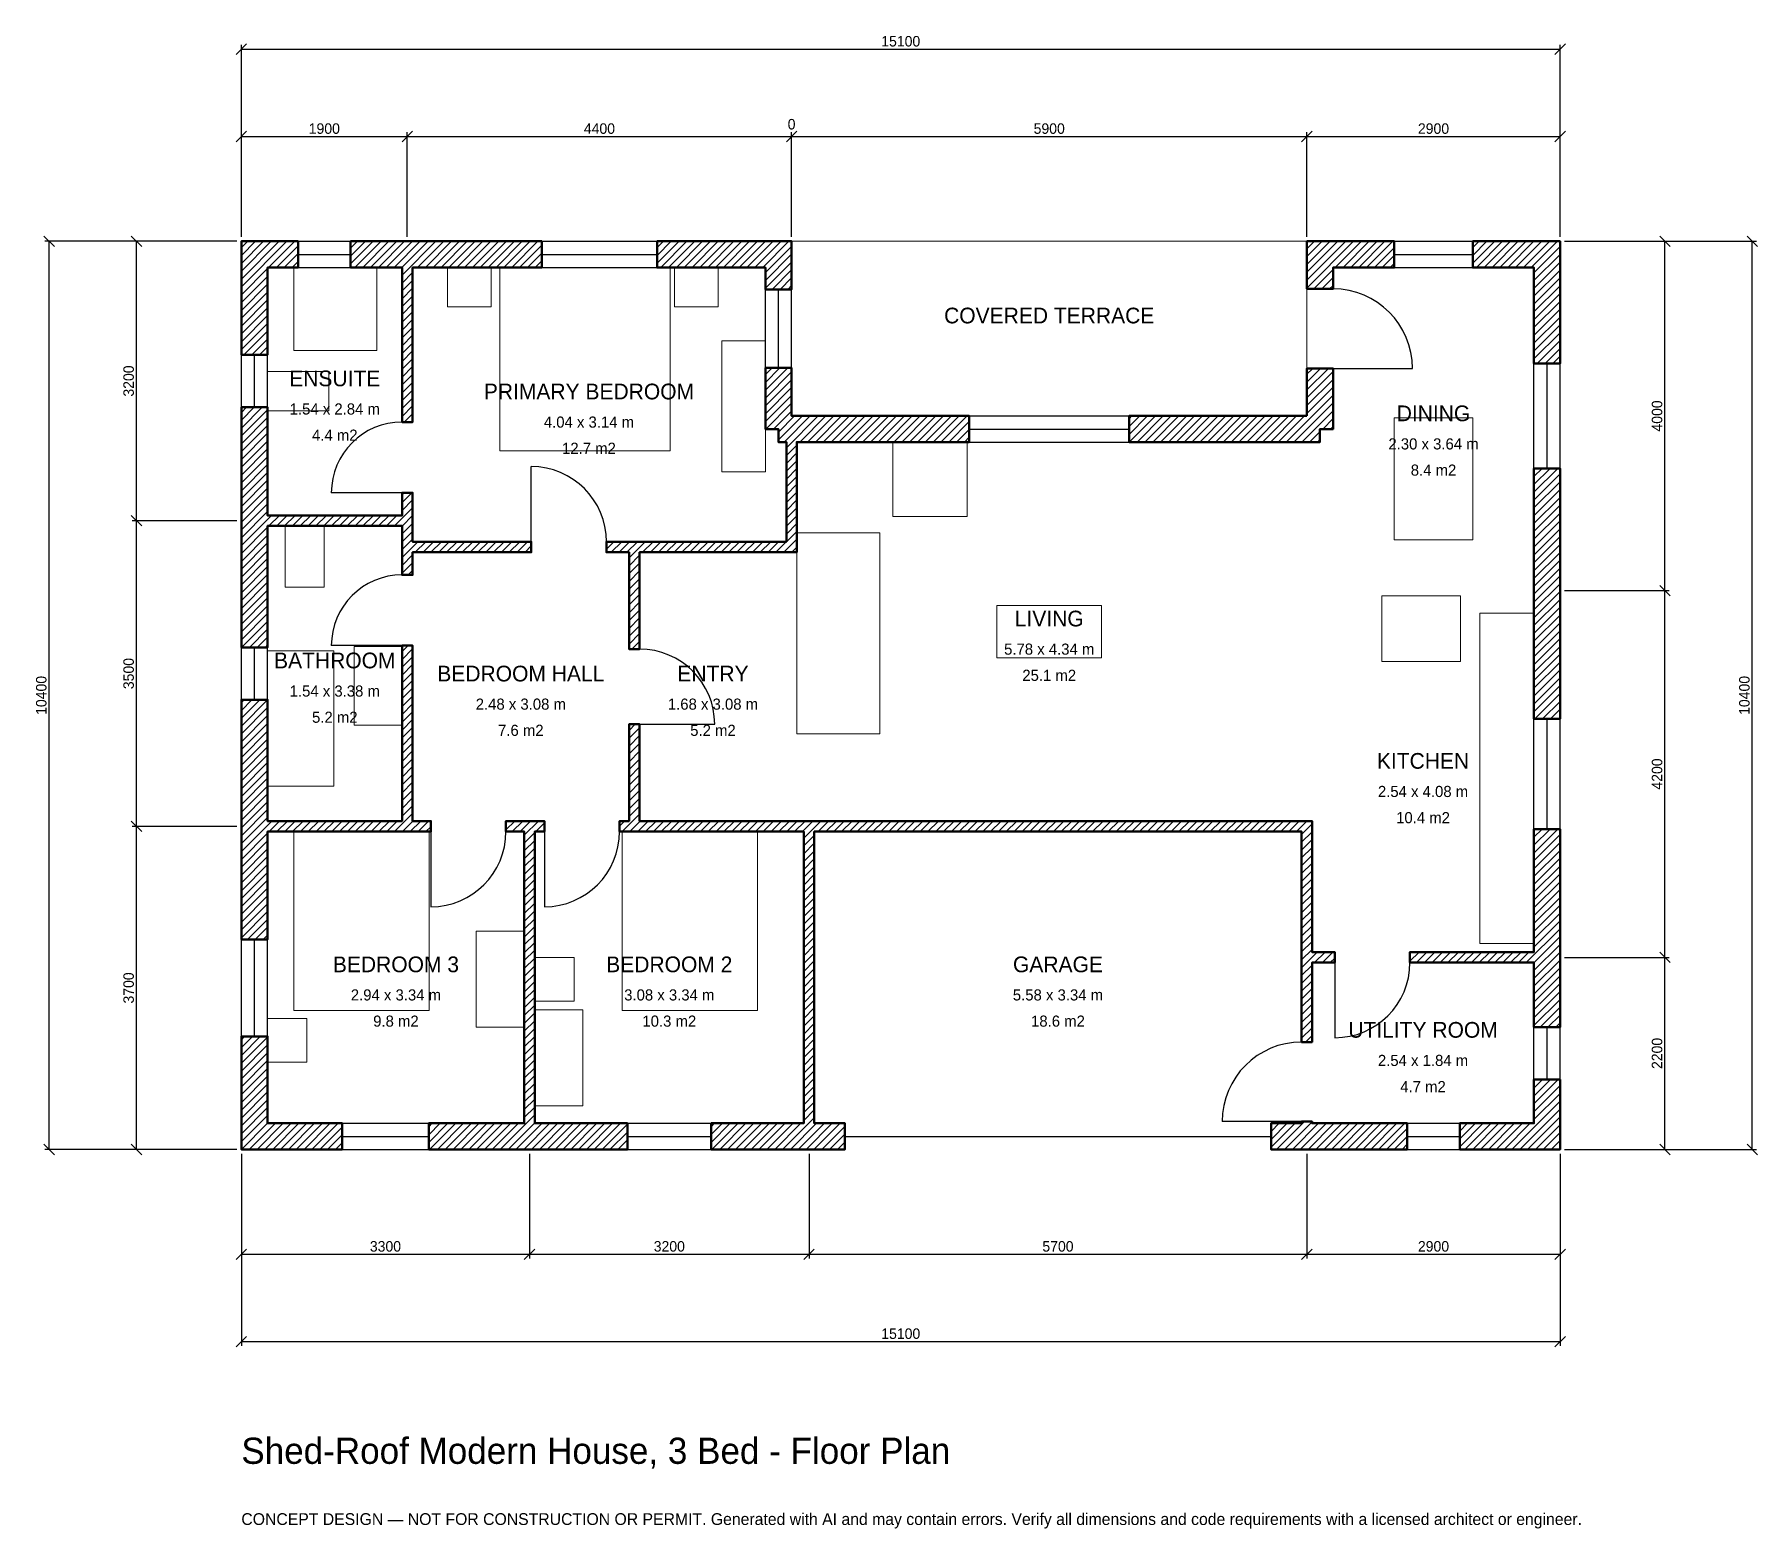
# Model space of a CAD drawing. Header units: millimetres. Extents: x -2369 to 17360, y -4341 to 12769.
import ezdxf
from ezdxf.enums import TextEntityAlignment as Align

# ---------------------------------------------------------------- set-up
doc = ezdxf.new("R2010")
doc.units = ezdxf.units.MM
doc.linetypes.add('DASHED', pattern=[1.524, 1.27, -0.254])
for name, color, linetype, lineweight in [('A-ANNO-DIMS', 1, 'Continuous', 13), ('A-ANNO-TEXT', 7, 'Continuous', 18), ('A-AREA-IDEN', 7, 'Continuous', 18), ('A-DOOR', 2, 'Continuous', 25), ('A-FLOR-FIXT', 9, 'Continuous', 13), ('A-FURN', 9, 'Continuous', 13), ('A-GLAZ', 4, 'Continuous', 25), ('A-SITE-PAVE', 8, 'Continuous', 13), ('A-WALL', 7, 'Continuous', 50), ('A-WALL-PATT', 8, 'Continuous', 13)]:
    doc.layers.add(name, color=color, linetype=linetype, lineweight=lineweight)
doc.dimstyles.new('PLAN', dxfattribs={"dimtxt": 120, "dimasz": 80, "dimexe": 50, "dimexo": 50, "dimgap": 30, "dimtad": 1, "dimdec": 0, "dimtsz": 60, "dimcen": 2.5, "dimclrd": 1, "dimclre": 1, "dimazin": 3, "dimtfac": 1, "dimtmove": 0, "dimatfit": 3})

msp = doc.modelspace()

# ---------------------------------------------------------------- hatches: boundary and pattern name
at = {"layer": 'A-WALL-PATT'}
h = msp.add_hatch(dxfattribs=at)
h.set_pattern_fill('ANSI31', color=8, scale=20)
h.paths.add_polyline_path([(3150, 0), (2145, 0), (2145, 300), (3150, 300), (3240, 300), (3240, 3640), (3030, 3640), (3030, 3760), (3240, 3760), (3360, 3760), (3470, 3760), (3470, 3640), (3360, 3640), (3360, 300), (3450, 300), (4420, 300), (4420, 0), (3450, 0), (3360, 0), (3360, -0.001), (3240, -0.001), (3240, 0), (3150, 0)])
h.paths.add_polyline_path([(300, 0), (300, -0.001), (0, -0.001), (0, 0), (-0.001, 0), (-0.001, 300), (0, 300), (0, 1295), (300, 1295), (300, 300), (1155, 300), (1155, 0), (300, 0)])
h.paths.add_polyline_path([(0, 3550), (0, 3640), (-0.001, 3640), (-0.001, 3760), (0, 3760), (0, 3850), (0, 5150), (300, 5150), (300, 3850), (300, 3760), (1840, 3760), (1840, 5770), (1960, 5770), (1960, 3760), (2170, 3760), (2170, 3640), (1960, 3640), (1840, 3640), (300, 3640), (300, 3550), (300, 2405), (0, 2405), (0, 3550)])
h.paths.add_polyline_path([(0, 7050), (0, 7140), (-0.001, 7140), (-0.001, 7260), (0, 7260), (0, 7350), (0, 8500), (300, 8500), (300, 7350), (300, 7260), (1840, 7260), (1840, 7520), (1960, 7520), (1960, 7260), (1960, 7140), (1960, 6960), (3320, 6960), (3320, 6840), (1960, 6840), (1960, 6580), (1840, 6580), (1840, 6840), (1840, 6960), (1840, 7140), (300, 7140), (300, 7050), (300, 5750), (0, 5750), (0, 7050)])
h.paths.add_polyline_path([(0, 10100), (-0.001, 10100), (-0.001, 10400), (0, 10400), (0, 10400.001), (300, 10400.001), (300, 10400), (650, 10400), (650, 10100), (300, 10100), (300, 9100), (0, 9100), (0, 10100)])
h.paths.add_polyline_path([(1750, 10400), (1840, 10400), (1840, 10400.001), (1960, 10400.001), (1960, 10400), (2050, 10400), (3440, 10400), (3440, 10100), (2050, 10100), (1960, 10100), (1960, 8330), (1840, 8330), (1840, 10100), (1750, 10100), (1250, 10100), (1250, 10400), (1750, 10400)])
h.paths.add_polyline_path([(6000, 10400), (6000, 10400.001), (6300, 10400.001), (6300, 10400), (6300.001, 10400), (6300.001, 10100), (6300, 10100), (6300, 9850), (6000, 9850), (6000, 10100), (4760, 10100), (4760, 10400), (6000, 10400)])
h.paths.add_polyline_path([(6300, 8460), (6300.001, 8460), (6300.001, 8400.001), (6360, 8400.001), (6360, 8400), (8335, 8400), (8335, 8100), (6360, 8100), (6360, 6840), (6360, 6840), (6240, 6840), (4560, 6840), (4560, 5730), (4440, 5730), (4440, 6840), (4180, 6840), (4180, 6960), (4440, 6960), (4560, 6960), (6240, 6960), (6240, 8100), (6150, 8100), (6150, 8250), (6000, 8250), (6000, 8950), (6300, 8950), (6300, 8460)])
h.paths.add_polyline_path([(12200, 8400), (12200, 8945), (12500, 8945), (12500, 8250), (12350, 8250), (12350, 8100), (10165, 8100), (10165, 8400), (12200, 8400)])
h.paths.add_polyline_path([(12200, 10100), (12199.999, 10100), (12199.999, 10400), (12200, 10400), (12200, 10400.001), (12500, 10400.001), (12500, 10400), (13200, 10400), (13200, 10100), (12500, 10100), (12500, 9855), (12200, 9855), (12200, 10100)])
h.paths.add_polyline_path([(14800, 10400), (14800, 10400.001), (15100, 10400.001), (15100, 10400), (15100.001, 10400), (15100.001, 10100), (15100, 10100), (15100, 9000), (14800, 9000), (14800, 10100), (14100, 10100), (14100, 10400), (14800, 10400)])
h.paths.add_polyline_path([(15100, 6550), (15100, 6250), (15100, 4930), (14800, 4930), (14800, 6250), (14800, 6550), (14800, 7800), (15100, 7800), (15100, 6550)])
h.paths.add_polyline_path([(15100, 2350), (15100, 2260), (15100.001, 2260), (15100.001, 2140), (15100, 2140), (15100, 2050), (15100, 1400), (14800, 1400), (14800, 2050), (14800, 2140), (13380, 2140), (13380, 2260), (14800, 2260), (14800, 2350), (14800, 3670), (15100, 3670), (15100, 2350)])
h.paths.add_polyline_path([(15100, 300), (15100.001, 300), (15100.001, 0), (15100, 0), (15100, -0.001), (14800, -0.001), (14800, 0), (13950, 0), (13950, 300), (14800, 300), (14800, 800), (15100, 800), (15100, 300)])
h.paths.add_polyline_path([(12350, 0), (12260, 0), (12260, -0.001), (12140, -0.001), (12140, 0), (12050, 0), (11790, 0), (11790, 300), (12050, 300), (12140, 300), (12140, 320), (12260, 320), (12260, 300), (12350, 300), (13350, 300), (13350, 0), (12350, 0)])
h.paths.add_polyline_path([(6650, 0), (6560, 0), (6560, -0.001), (6440, -0.001), (6440, 0), (6350, 0), (5380, 0), (5380, 300), (6350, 300), (6440, 300), (6440, 3640), (6360, 3640), (6240, 3640), (4560, 3640), (4440, 3640), (4330, 3640), (4330, 3760), (4440, 3760), (4440, 4870), (4560, 4870), (4560, 3760), (6240, 3760), (6360, 3760), (6440, 3760), (6560, 3760), (12140, 3760), (12260, 3760), (12260, 3640), (12260, 2260), (12520, 2260), (12520, 2140), (12260, 2140), (12260, 1230), (12140, 1230), (12140, 2140), (12140, 2260), (12140, 3640), (6560, 3640), (6560, 300), (6650, 300), (6910, 300), (6910, 0), (6650, 0)])

# ---------------------------------------------------------------- linework, layer by layer
at = {"layer": 'A-DOOR'}
for p, q in [((12500, 8945), (13410, 8945)), ((3320, 6960), (3320, 7820)), ((1840, 7520), (1030, 7520)), ((1840, 5770), (1030, 5770)), ((4560, 4870), (5420, 4870)), ((2170, 3640), (2170, 2780)), ((3470, 3640), (3470, 2780)), ((12520, 2140), (12520, 1280)), ((12140, 320), (11230, 320))]:
    msp.add_line(p, q, dxfattribs=at)
at = {"layer": 'A-DOOR', "linetype": 'DASHED'}
msp.add_line((6910, 150), (11790, 150), dxfattribs=at)
at = {"layer": 'A-DOOR'}
for centre, radius, start, end in [((12500, 8945), 910, 0, 90), ((1840, 7520), 810, 90, 180), ((3320, 6960), 860, 0, 90), ((1840, 5770), 810, 90, 180), ((4560, 4870), 860, 0, 90), ((2170, 3640), 860, 270, 360), ((3470, 3640), 860, 270, 360), ((12520, 2140), 860, 270, 360), ((12140, 320), 910, 90, 180)]:
    msp.add_arc(centre, radius, start, end, dxfattribs=at)
at = {"layer": 'A-FLOR-FIXT'}
for points in [[(600, 9150), (1550, 9150), (1550, 10100), (600, 10100)], [(300, 8460), (1000, 8460), (1000, 8910), (300, 8910)], [(500, 6440), (950, 6440), (950, 7140), (500, 7140)], [(14180, 2360), (14800, 2360), (14800, 6140), (14180, 6140)], [(1290, 4860), (1840, 4860), (1840, 5760), (1290, 5760)], [(300, 4160), (1060, 4160), (1060, 5710), (300, 5710)]]:
    msp.add_lwpolyline(points, close=True, dxfattribs=at)
at = {"layer": 'A-FURN'}
for points in [[(2360, 9650), (2860, 9650), (2860, 10100), (2360, 10100)], [(2960, 8000), (4910, 8000), (4910, 10100), (2960, 10100)], [(4960, 9650), (5460, 9650), (5460, 10100), (4960, 10100)], [(5500, 7760), (6000, 7760), (6000, 9260), (5500, 9260)], [(13200, 6980), (14100, 6980), (14100, 8380), (13200, 8380)], [(7460, 7250), (8310, 7250), (8310, 8100), (7460, 8100)], [(6360, 4760), (7310, 4760), (7310, 7060), (6360, 7060)], [(13060, 5590), (13960, 5590), (13960, 6340), (13060, 6340)], [(8650, 5630), (9850, 5630), (9850, 6230), (8650, 6230)], [(600, 1590), (2150, 1590), (2150, 3640), (600, 3640)], [(4360, 1590), (5910, 1590), (5910, 3640), (4360, 3640)], [(2690, 1400), (3240, 1400), (3240, 2500), (2690, 2500)], [(3360, 1700), (3810, 1700), (3810, 2200), (3360, 2200)], [(3360, 500), (3910, 500), (3910, 1600), (3360, 1600)], [(300, 1000), (750, 1000), (750, 1500), (300, 1500)]]:
    msp.add_lwpolyline(points, close=True, dxfattribs=at)
at = {"layer": 'A-GLAZ'}
for p, q in [((650, 10400), (1250, 10400)), ((3440, 10400), (4760, 10400)), ((13200, 10400), (14100, 10400)), ((650, 10250), (1250, 10250)), ((650, 10100), (1250, 10100)), ((3440, 10250), (4760, 10250)), ((3440, 10100), (4760, 10100)), ((13200, 10250), (14100, 10250)), ((13200, 10100), (14100, 10100)), ((6000, 8950), (6000, 9850)), ((6150, 8950), (6150, 9850)), ((6300, 8950), (6300, 9850)), ((0, 8500), (0, 9100)), ((150, 8500), (150, 9100)), ((300, 8500), (300, 9100)), ((14800, 7800), (14800, 9000)), ((14950, 7800), (14950, 9000)), ((15100, 7800), (15100, 9000)), ((8335, 8400), (10165, 8400)), ((8335, 8250), (10165, 8250)), ((8335, 8100), (10165, 8100)), ((0, 5150), (0, 5750)), ((150, 5150), (150, 5750)), ((300, 5150), (300, 5750)), ((14800, 3670), (14800, 4930)), ((14950, 3670), (14950, 4930)), ((15100, 3670), (15100, 4930)), ((0, 1295), (0, 2405)), ((150, 1295), (150, 2405)), ((300, 1295), (300, 2405)), ((14800, 800), (14800, 1400)), ((14950, 800), (14950, 1400)), ((15100, 800), (15100, 1400)), ((1155, 300), (2145, 300)), ((4420, 300), (5380, 300)), ((13350, 300), (13950, 300)), ((1155, 150), (2145, 150)), ((1155, 0), (2145, 0)), ((4420, 150), (5380, 150)), ((4420, 0), (5380, 0)), ((13350, 150), (13950, 150)), ((13350, 0), (13950, 0))]:
    msp.add_line(p, q, dxfattribs=at)
at = {"layer": 'A-SITE-PAVE', "linetype": 'DASHED'}
msp.add_lwpolyline([(6300, 8400), (12200, 8400), (12200, 10400), (6300, 10400)], close=True, dxfattribs=at)
at = {"layer": 'A-WALL'}
for points in [[(0, 10100), (-0.001, 10100), (-0.001, 10400), (0, 10400), (0, 10400.001), (300, 10400.001), (300, 10400), (650, 10400), (650, 10100), (300, 10100), (300, 9100), (0, 9100), (0, 10100)], [(1750, 10400), (1840, 10400), (1840, 10400.001), (1960, 10400.001), (1960, 10400), (2050, 10400), (3440, 10400), (3440, 10100), (2050, 10100), (1960, 10100), (1960, 8330), (1840, 8330), (1840, 10100), (1750, 10100), (1250, 10100), (1250, 10400), (1750, 10400)], [(6000, 10400), (6000, 10400.001), (6300, 10400.001), (6300, 10400), (6300.001, 10400), (6300.001, 10100), (6300, 10100), (6300, 9850), (6000, 9850), (6000, 10100), (4760, 10100), (4760, 10400), (6000, 10400)], [(12200, 10100), (12199.999, 10100), (12199.999, 10400), (12200, 10400), (12200, 10400.001), (12500, 10400.001), (12500, 10400), (13200, 10400), (13200, 10100), (12500, 10100), (12500, 9855), (12200, 9855), (12200, 10100)], [(14800, 10400), (14800, 10400.001), (15100, 10400.001), (15100, 10400), (15100.001, 10400), (15100.001, 10100), (15100, 10100), (15100, 9000), (14800, 9000), (14800, 10100), (14100, 10100), (14100, 10400), (14800, 10400)], [(6300, 8460), (6300.001, 8460), (6300.001, 8400.001), (6360, 8400.001), (6360, 8400), (8335, 8400), (8335, 8100), (6360, 8100), (6360, 6840), (6360, 6840), (6240, 6840), (4560, 6840), (4560, 5730), (4440, 5730), (4440, 6840), (4180, 6840), (4180, 6960), (4440, 6960), (4560, 6960), (6240, 6960), (6240, 8100), (6150, 8100), (6150, 8250), (6000, 8250), (6000, 8950), (6300, 8950), (6300, 8460)], [(12200, 8400), (12200, 8945), (12500, 8945), (12500, 8250), (12350, 8250), (12350, 8100), (10165, 8100), (10165, 8400), (12200, 8400)], [(0, 7050), (0, 7140), (-0.001, 7140), (-0.001, 7260), (0, 7260), (0, 7350), (0, 8500), (300, 8500), (300, 7350), (300, 7260), (1840, 7260), (1840, 7520), (1960, 7520), (1960, 7260), (1960, 7140), (1960, 6960), (3320, 6960), (3320, 6840), (1960, 6840), (1960, 6580), (1840, 6580), (1840, 6840), (1840, 6960), (1840, 7140), (300, 7140), (300, 7050), (300, 5750), (0, 5750), (0, 7050)], [(15100, 6550), (15100, 6250), (15100, 4930), (14800, 4930), (14800, 6250), (14800, 6550), (14800, 7800), (15100, 7800), (15100, 6550)], [(0, 3550), (0, 3640), (-0.001, 3640), (-0.001, 3760), (0, 3760), (0, 3850), (0, 5150), (300, 5150), (300, 3850), (300, 3760), (1840, 3760), (1840, 5770), (1960, 5770), (1960, 3760), (2170, 3760), (2170, 3640), (1960, 3640), (1840, 3640), (300, 3640), (300, 3550), (300, 2405), (0, 2405), (0, 3550)], [(6650, 0), (6560, 0), (6560, -0.001), (6440, -0.001), (6440, 0), (6350, 0), (5380, 0), (5380, 300), (6350, 300), (6440, 300), (6440, 3640), (6360, 3640), (6240, 3640), (4560, 3640), (4440, 3640), (4330, 3640), (4330, 3760), (4440, 3760), (4440, 4870), (4560, 4870), (4560, 3760), (6240, 3760), (6360, 3760), (6440, 3760), (6560, 3760), (12140, 3760), (12260, 3760), (12260, 3640), (12260, 2260), (12520, 2260), (12520, 2140), (12260, 2140), (12260, 1230), (12140, 1230), (12140, 2140), (12140, 2260), (12140, 3640), (6560, 3640), (6560, 300), (6650, 300), (6910, 300), (6910, 0), (6650, 0)], [(3150, 0), (2145, 0), (2145, 300), (3150, 300), (3240, 300), (3240, 3640), (3030, 3640), (3030, 3760), (3240, 3760), (3360, 3760), (3470, 3760), (3470, 3640), (3360, 3640), (3360, 300), (3450, 300), (4420, 300), (4420, 0), (3450, 0), (3360, 0), (3360, -0.001), (3240, -0.001), (3240, 0), (3150, 0)], [(15100, 2350), (15100, 2260), (15100.001, 2260), (15100.001, 2140), (15100, 2140), (15100, 2050), (15100, 1400), (14800, 1400), (14800, 2050), (14800, 2140), (13380, 2140), (13380, 2260), (14800, 2260), (14800, 2350), (14800, 3670), (15100, 3670), (15100, 2350)], [(300, 0), (300, -0.001), (0, -0.001), (0, 0), (-0.001, 0), (-0.001, 300), (0, 300), (0, 1295), (300, 1295), (300, 300), (1155, 300), (1155, 0), (300, 0)], [(15100, 300), (15100.001, 300), (15100.001, 0), (15100, 0), (15100, -0.001), (14800, -0.001), (14800, 0), (13950, 0), (13950, 300), (14800, 300), (14800, 800), (15100, 800), (15100, 300)], [(12350, 0), (12260, 0), (12260, -0.001), (12140, -0.001), (12140, 0), (12050, 0), (11790, 0), (11790, 300), (12050, 300), (12140, 300), (12140, 320), (12260, 320), (12260, 300), (12350, 300), (13350, 300), (13350, 0), (12350, 0)]]:
    msp.add_lwpolyline(points, close=True, dxfattribs=at)

# ---------------------------------------------------------------- texts
at = {"layer": 'A-ANNO-TEXT'}
for s, height, p in [('Shed-Roof Modern House, 3 Bed - Floor Plan', 300, (0, -3600)), ('CONCEPT DESIGN — NOT FOR CONSTRUCTION OR PERMIT. Generated with AI and may contain errors. Verify all dimensions and code requirements with a licensed architect or engineer.', 135, (0, -4300))]:
    msp.add_text(s, height=height, dxfattribs=at).set_placement(p)
at = {"layer": 'A-AREA-IDEN'}
for s, height, p in [('COVERED TERRACE', 180, (9250, 9550)), ('ENSUITE', 180, (1070, 8830)), ('PRIMARY BEDROOM', 180, (3980, 8680)), ('1.54 x 2.84 m', 127.5, (1070, 8480)), ('DINING', 180, (13650, 8430)), ('4.04 x 3.14 m', 127.5, (3980, 8330)), ('4.4 m2', 127.5, (1070, 8180)), ('12.7 m2', 127.5, (3980, 8030)), ('2.30 x 3.64 m', 127.5, (13650, 8080)), ('8.4 m2', 127.5, (13650, 7780)), ('LIVING', 180, (9250, 6080)), ('5.78 x 4.34 m', 127.5, (9250, 5730)), ('BATHROOM', 180, (1070, 5600)), ('BEDROOM HALL', 180, (3200, 5450)), ('ENTRY', 180, (5400, 5450)), ('25.1 m2', 127.5, (9250, 5430)), ('1.54 x 3.38 m', 127.5, (1070, 5250)), ('2.48 x 3.08 m', 127.5, (3200, 5100)), ('1.68 x 3.08 m', 127.5, (5400, 5100)), ('5.2 m2', 127.5, (1070, 4950)), ('7.6 m2', 127.5, (3200, 4800)), ('5.2 m2', 127.5, (5400, 4800)), ('KITCHEN', 180, (13530, 4450)), ('2.54 x 4.08 m', 127.5, (13530, 4100)), ('10.4 m2', 127.5, (13530, 3800)), ('BEDROOM 3', 180, (1770, 2120)), ('BEDROOM 2', 180, (4900, 2120)), ('GARAGE', 180, (9350, 2120)), ('2.94 x 3.34 m', 127.5, (1770, 1770)), ('3.08 x 3.34 m', 127.5, (4900, 1770)), ('5.58 x 3.34 m', 127.5, (9350, 1770)), ('9.8 m2', 127.5, (1770, 1470)), ('10.3 m2', 127.5, (4900, 1470)), ('18.6 m2', 127.5, (9350, 1470)), ('UTILITY ROOM', 180, (13530, 1370)), ('2.54 x 1.84 m', 127.5, (13530, 1020)), ('4.7 m2', 127.5, (13530, 720))]:
    msp.add_text(s, height=height, dxfattribs=at).set_placement(p, align=Align.MIDDLE_CENTER)

# ---------------------------------------------------------------- dimensions: what is measured, and where the dimension line sits
at = {"layer": 'A-ANNO-DIMS'}
for base, p1, p2, text in [((0, 12600), (0, 10400), (15100, 10400), '15100'), ((0, 11600), (0, 10400), (1900, 10400), '1900'), ((1900, 11600), (1900, 10400), (6300, 10400), '4400'), ((6300, 11600), (6300, 10400), (6300, 10400), '0'), ((6300, 11600), (6300, 10400), (12200, 10400), '5900'), ((12200, 11600), (12200, 10400), (15100, 10400), '2900'), ((0, -1200), (0, 0), (3300, 0), '3300'), ((0, -2200), (0, 0), (15100, 0), '15100'), ((3300, -1200), (3300, 0), (6500, 0), '3200'), ((6500, -1200), (6500, 0), (12200, 0), '5700'), ((12200, -1200), (12200, 0), (15100, 0), '2900')]:
    msp.add_linear_dim(base=base, p1=p1, p2=p2, text=text, dimstyle='PLAN', dxfattribs=at).render()
for base, p1, p2, text in [((-2200, 0), (0, 0), (0, 10400), '10400'), ((-1200, 7200), (0, 7200), (0, 10400), '3200'), ((16300, 6400), (15100, 6400), (15100, 10400), '4000'), ((17300, 0), (15100, 0), (15100, 10400), '10400'), ((-1200, 3700), (0, 3700), (0, 7200), '3500'), ((16300, 2200), (15100, 2200), (15100, 6400), '4200'), ((-1200, 0), (0, 0), (0, 3700), '3700'), ((16300, 0), (15100, 0), (15100, 2200), '2200')]:
    msp.add_linear_dim(base=base, p1=p1, p2=p2, angle=90, text=text, dimstyle='PLAN', dxfattribs=at).render()

doc.saveas('drawing.dxf')
